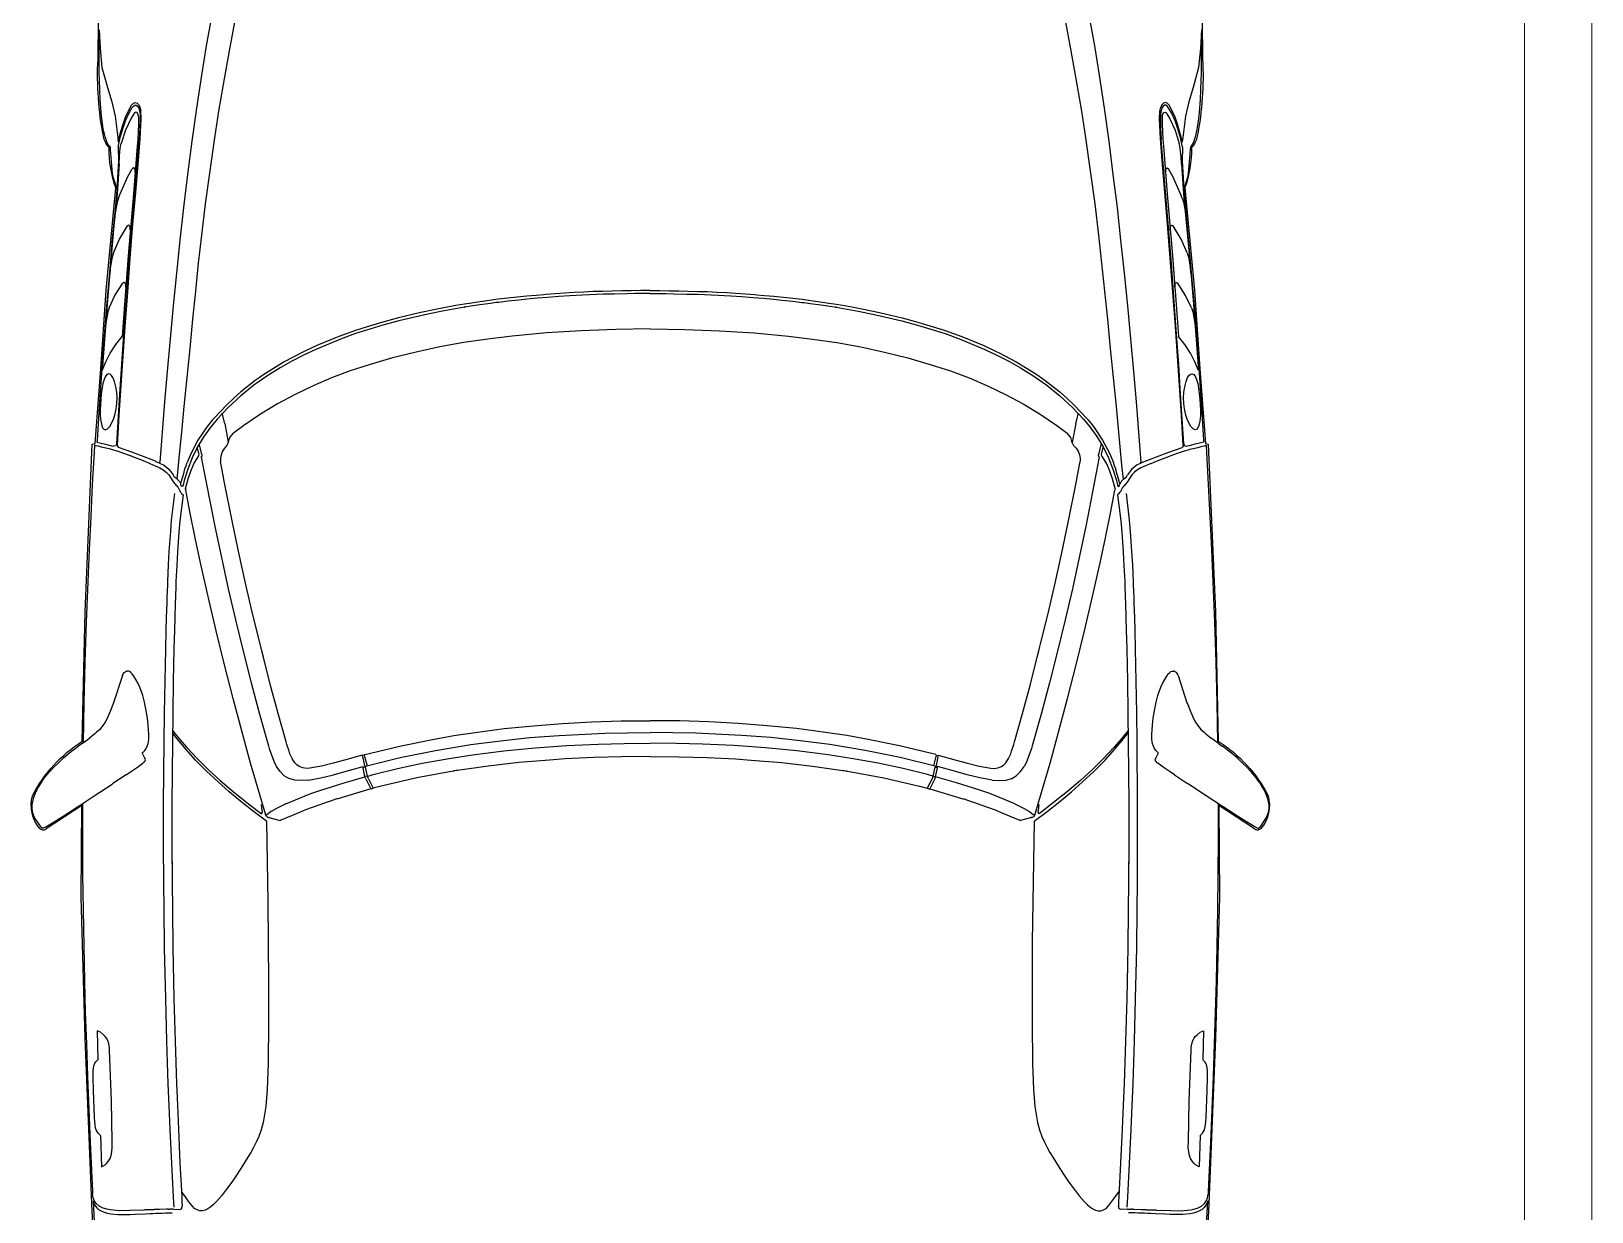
# Model space of a CAD drawing. Header units: inches. Extents: x 13 to 261, y -112 to -47.
# Drawn here: x 43.126 to 45.451, y -69.689 to -67.93 of the extents above; entities that cross this region are included whole.
import ezdxf

# ---------------------------------------------------------------- set-up
doc = ezdxf.new("R2010")
doc.units = ezdxf.units.IN
doc.header["$MEASUREMENT"] = 0
doc.layers.add('BANQUETA', color=2, linetype='Continuous', lineweight=18)
doc.layers.add('CAJONES', color=3, linetype='Continuous', lineweight=20)
doc.layers.add('CONTORNO', color=7, linetype='Continuous')

msp = doc.modelspace()

# ---------------------------------------------------------------- linework, layer by layer
for p, q in [((43.2381, -68.009), (43.2399, -68.0144)), ((44.8585, -68.009), (44.8567, -68.0144)), ((43.2891, -68.0474), (43.2895, -68.0494)), ((44.8075, -68.0474), (44.8071, -68.0494)), ((43.2435, -68.1028), (43.2439, -68.1068)), ((44.8531, -68.1028), (44.8527, -68.1068)), ((43.4147, -68.5144), (43.4107, -68.4994)), ((44.6819, -68.5144), (44.6859, -68.4994)), ((43.4147, -68.5144), (43.4197, -68.5424)), ((44.6819, -68.5144), (44.6769, -68.5424)), ((43.3761, -68.5608), (43.3735, -68.5502)), ((43.3803, -68.5602), (43.3763, -68.5448)), ((43.4197, -68.5434), (43.4177, -68.5472)), ((44.6769, -68.5434), (44.6789, -68.5472)), ((44.7163, -68.5602), (44.7203, -68.5448)), ((44.7205, -68.5608), (44.7231, -68.5502)), ((43.3561, -68.6116), (43.3563, -68.6122)), ((43.3561, -68.613), (43.3561, -68.6128)), ((44.7405, -68.6116), (44.7403, -68.6122)), ((44.7405, -68.613), (44.7405, -68.6128)), ((43.2621, -68.89), (43.2489, -68.9306)), ((44.8345, -68.89), (44.8477, -68.9306)), ((43.2489, -68.9306), (43.2477, -68.9332)), ((44.8477, -68.9306), (44.8489, -68.9332)), ((43.4795, -68.9946), (43.4807, -68.9988)), ((43.4807, -68.9988), (43.4873, -69.0176)), ((43.4873, -69.0176), (43.4885, -69.02)), ((43.6223, -69.0084), (43.6193, -69.009)), ((43.6193, -69.0086), (43.6229, -69.0264)), ((43.6229, -69.0076), (43.6313, -69.0056)), ((44.4737, -69.0076), (44.4653, -69.0056)), ((44.4773, -69.0086), (44.4737, -69.0264)), ((44.4743, -69.0084), (44.4773, -69.009)), ((44.6093, -69.0176), (44.6081, -69.02)), ((44.6159, -68.9988), (44.6093, -69.0176)), ((44.6171, -68.9946), (44.6159, -68.9988)), ((43.2675, -69.0378), (43.2479, -69.0506)), ((43.4885, -69.02), (43.4915, -69.0256)), ((43.6235, -69.0262), (43.6205, -69.027)), ((43.6261, -69.0396), (43.6233, -69.0404)), ((43.6241, -69.0248), (43.6235, -69.0262)), ((43.6271, -69.0398), (43.6241, -69.0264)), ((43.6261, -69.0396), (43.6271, -69.0398)), ((43.6281, -69.043), (43.6271, -69.0398)), ((44.4685, -69.043), (44.4695, -69.0398)), ((44.4695, -69.0398), (44.4725, -69.0264)), ((44.4705, -69.0396), (44.4695, -69.0398)), ((44.4705, -69.0396), (44.4733, -69.0404)), ((44.4725, -69.0248), (44.4731, -69.0262)), ((44.4731, -69.0262), (44.4761, -69.027)), ((44.6081, -69.02), (44.6051, -69.0256)), ((44.8291, -69.0378), (44.8487, -69.0506)), ((43.6245, -69.044), (43.6321, -69.0588)), ((43.6281, -69.043), (43.6357, -69.0578)), ((43.6351, -69.0582), (43.6321, -69.059)), ((43.6357, -69.0578), (43.6351, -69.0582)), ((43.6473, -69.0548), (43.6357, -69.0578)), ((44.4493, -69.0548), (44.4609, -69.0578)), ((44.4685, -69.043), (44.4609, -69.0578)), ((44.4609, -69.0578), (44.4615, -69.0582)), ((44.4615, -69.0582), (44.4645, -69.059)), ((44.4721, -69.044), (44.4645, -69.0588)), ((43.4703, -69.091), (43.4691, -69.082)), ((43.5053, -69.0808), (43.5425, -69.0658)), ((44.5913, -69.0808), (44.5541, -69.0658)), ((44.6263, -69.091), (44.6275, -69.082)), ((43.1317, -69.1028), (43.1405, -69.116)), ((43.4693, -69.0958), (43.4705, -69.0936)), ((43.4705, -69.0936), (43.4703, -69.091)), ((43.4783, -69.1008), (43.4803, -69.1014)), ((43.4803, -69.1014), (43.4969, -69.1056)), ((44.6163, -69.1014), (44.5997, -69.1056)), ((44.6183, -69.1008), (44.6163, -69.1014)), ((44.6261, -69.0936), (44.6263, -69.091)), ((44.6273, -69.0958), (44.6261, -69.0936)), ((44.9649, -69.1028), (44.9561, -69.116)), ((43.2243, -69.419), (43.2255, -69.462)), ((44.8723, -69.419), (44.8711, -69.462)), ((43.2293, -69.5748), (43.2309, -69.6216)), ((44.8673, -69.5748), (44.8657, -69.6216)), ((43.3299, -69.6844), (43.3325, -69.6844)), ((44.7667, -69.6844), (44.7641, -69.6844))]:
    msp.add_line(p, q)
for points in [[(43.3945, -67.9088), (43.3867, -67.9522), (43.3797, -67.9958), (43.3723, -68.045), (43.3653, -68.0942), (43.3591, -68.1436), (43.3531, -68.193), (43.3477, -68.2418), (43.3425, -68.2906), (43.3377, -68.3396), (43.3331, -68.3884), (43.3287, -68.4374), (43.3247, -68.4824), (43.3211, -68.5274), (43.3177, -68.5724)], [(43.3467, -68.5658), (43.3505, -68.5276), (43.3541, -68.4894), (43.3585, -68.446), (43.3627, -68.4028), (43.3669, -68.3594), (43.3711, -68.3176), (43.3755, -68.2758), (43.3803, -68.234), (43.3859, -68.1876), (43.3925, -68.1382), (43.3997, -68.089), (43.4057, -68.0494), (43.4123, -68.0098), (43.4213, -67.9594), (43.4309, -67.9092)], [(44.7499, -68.5658), (44.7461, -68.5276), (44.7425, -68.4894), (44.7381, -68.446), (44.7339, -68.4028), (44.7297, -68.3594), (44.7255, -68.3176), (44.7211, -68.2758), (44.7163, -68.234), (44.7107, -68.1876), (44.7041, -68.1382), (44.6969, -68.089), (44.6909, -68.0494), (44.6843, -68.0098), (44.6753, -67.9594), (44.6657, -67.9092)], [(44.7021, -67.9088), (44.7099, -67.9522), (44.7169, -67.9958), (44.7243, -68.045), (44.7313, -68.0942), (44.7375, -68.1436), (44.7435, -68.193), (44.7489, -68.2418), (44.7541, -68.2906), (44.7589, -68.3396), (44.7635, -68.3884), (44.7679, -68.4374), (44.7719, -68.4824), (44.7755, -68.5274), (44.7789, -68.5724)], [(43.2435, -68.1028), (43.2415, -68.1006), (43.2393, -68.0964), (43.2361, -68.0878), (43.2351, -68.0838), (43.2335, -68.0764), (43.2321, -68.0674), (43.2309, -68.057), (43.2299, -68.0452), (43.2289, -68.032), (43.2283, -68.0184), (43.2283, -68.0166), (43.2279, -68.0046), (43.2275, -67.992), (43.2273, -67.975), (43.2273, -67.9716), (43.2273, -67.9524), (43.2275, -67.9326)], [(43.2275, -67.9282), (43.2287, -67.9564), (43.2315, -67.9846), (43.2381, -68.009)], [(43.2275, -67.9394), (43.2275, -67.938), (43.2275, -67.9374), (43.2275, -67.9384)], [(44.8531, -68.1028), (44.8551, -68.1006), (44.8573, -68.0964), (44.8605, -68.0878), (44.8615, -68.0838), (44.8631, -68.0764), (44.8645, -68.0674), (44.8657, -68.057), (44.8667, -68.0452), (44.8677, -68.032), (44.8683, -68.0184), (44.8683, -68.0166), (44.8687, -68.0046), (44.8691, -67.992), (44.8693, -67.975), (44.8693, -67.9716), (44.8693, -67.9524), (44.8691, -67.9326)], [(44.8691, -67.9282), (44.8679, -67.9564), (44.8651, -67.9846), (44.8585, -68.009)], [(44.8691, -67.9394), (44.8691, -67.938), (44.8691, -67.9374), (44.8691, -67.9384)], [(43.2399, -68.0144), (43.2461, -68.0354), (43.2513, -68.057), (43.2555, -68.0926)], [(44.8567, -68.0144), (44.8505, -68.0354), (44.8453, -68.057), (44.8411, -68.0926)], [(43.2557, -68.1033), (43.2587, -68.0886), (43.2625, -68.0758), (43.2667, -68.0638), (43.2721, -68.052), (43.2767, -68.0442), (43.2783, -68.042), (43.2803, -68.0406), (43.2823, -68.0404), (43.2845, -68.0418), (43.2863, -68.0448), (43.2875, -68.049), (43.2883, -68.0538), (43.2885, -68.0626)], [(43.2561, -68.0938), (43.2593, -68.0812), (43.2629, -68.0688), (43.2667, -68.0582), (43.2703, -68.0498), (43.2755, -68.0406), (43.2783, -68.0376), (43.2815, -68.0366), (43.2839, -68.0374), (43.2861, -68.0396), (43.2879, -68.043), (43.2891, -68.0474)], [(44.8405, -68.0938), (44.8373, -68.0812), (44.8337, -68.0688), (44.8299, -68.0582), (44.8263, -68.0498), (44.8211, -68.0406), (44.8183, -68.0376), (44.8151, -68.0366), (44.8127, -68.0374), (44.8105, -68.0396), (44.8087, -68.043), (44.8075, -68.0474)], [(44.8409, -68.1033), (44.8379, -68.0886), (44.8341, -68.0758), (44.8299, -68.0638), (44.8245, -68.052), (44.8199, -68.0442), (44.8183, -68.042), (44.8163, -68.0406), (44.8143, -68.0404), (44.8121, -68.0418), (44.8103, -68.0448), (44.8091, -68.049), (44.8083, -68.0538), (44.8081, -68.0626)], [(43.2545, -68.5472), (43.2573, -68.5024), (43.2601, -68.4582), (43.2631, -68.4142), (43.2661, -68.37), (43.2699, -68.3192), (43.2737, -68.2684), (43.2777, -68.2178), (43.2817, -68.1704), (43.2859, -68.1228), (43.2885, -68.09), (43.2895, -68.0708), (43.2899, -68.061), (43.2895, -68.0494)], [(43.2857, -68.0568), (43.2851, -68.0538), (43.2839, -68.0516), (43.2819, -68.0508), (43.2801, -68.052), (43.2751, -68.0598), (43.2667, -68.078), (43.2603, -68.0976)], [(43.2857, -68.0568), (43.2859, -68.0686), (43.2855, -68.0802), (43.2849, -68.0918), (43.2841, -68.1014), (43.2783, -68.1724), (43.2743, -68.2186), (43.2707, -68.2648), (43.2671, -68.311), (43.2635, -68.3572), (43.2615, -68.385)], [(43.2885, -68.0626), (43.2881, -68.075), (43.2871, -68.0918)], [(44.8422, -68.5472), (44.8393, -68.5024), (44.8365, -68.4582), (44.8335, -68.4142), (44.8305, -68.37), (44.8267, -68.3192), (44.8229, -68.2684), (44.8189, -68.2178), (44.8149, -68.1704), (44.8107, -68.1228), (44.8081, -68.09), (44.8071, -68.0708), (44.8067, -68.061), (44.8071, -68.0494)], [(44.8081, -68.0626), (44.8085, -68.075), (44.8095, -68.0918)], [(44.8109, -68.0568), (44.8107, -68.0686), (44.8111, -68.0802), (44.8117, -68.0918), (44.8125, -68.1014), (44.8183, -68.1724), (44.8223, -68.2186), (44.8259, -68.2648), (44.8295, -68.311), (44.8331, -68.3572), (44.8351, -68.385)], [(44.8109, -68.0568), (44.8115, -68.0538), (44.8127, -68.0516), (44.8147, -68.0508), (44.8165, -68.052), (44.8215, -68.0598), (44.8299, -68.078), (44.8363, -68.0976)], [(43.2439, -68.1068), (43.2469, -68.1422), (43.2481, -68.1484), (43.2501, -68.1546), (43.2531, -68.1636)], [(43.2557, -68.1033), (43.2559, -68.1236), (43.2547, -68.1486), (43.2531, -68.1736)], [(43.2535, -68.545), (43.2583, -68.4708), (43.2611, -68.4264), (43.2643, -68.382), (43.2683, -68.3258), (43.2725, -68.2698), (43.2773, -68.2106), (43.2823, -68.1514), (43.2871, -68.0918)], [(43.2555, -68.0926), (43.2559, -68.094), (43.2561, -68.0938)], [(43.2569, -68.0954), (43.2563, -68.095), (43.2557, -68.0942), (43.2555, -68.0926)], [(43.2569, -68.1278), (43.2575, -68.1182), (43.2583, -68.1092), (43.2593, -68.1014), (43.2603, -68.0976)], [(44.8431, -68.545), (44.8383, -68.4708), (44.8355, -68.4264), (44.8323, -68.382), (44.8283, -68.3258), (44.8241, -68.2698), (44.8193, -68.2106), (44.8143, -68.1514), (44.8095, -68.0918)], [(44.8397, -68.1278), (44.8391, -68.1182), (44.8383, -68.1092), (44.8373, -68.1014), (44.8363, -68.0976)], [(44.8397, -68.0954), (44.8403, -68.095), (44.8409, -68.0942), (44.8411, -68.0926)], [(44.8411, -68.0926), (44.8407, -68.094), (44.8405, -68.0938)], [(44.8409, -68.1033), (44.8407, -68.1236), (44.8419, -68.1486), (44.8435, -68.1736)], [(44.8527, -68.1068), (44.8497, -68.1422), (44.8485, -68.1484), (44.8465, -68.1546), (44.8435, -68.1636)], [(43.2569, -68.1278), (43.2541, -68.1724), (43.2489, -68.225), (43.2443, -68.2776), (43.2399, -68.3304), (43.2357, -68.383), (43.2319, -68.4358), (43.2371, -68.4228), (43.2437, -68.4098), (43.2519, -68.3972), (43.2615, -68.385)], [(43.2809, -68.1408), (43.2807, -68.1374), (43.2799, -68.135), (43.2783, -68.134), (43.2765, -68.1354)], [(44.8157, -68.1408), (44.8159, -68.1374), (44.8167, -68.135), (44.8183, -68.134), (44.8201, -68.1354)], [(44.8397, -68.1278), (44.8425, -68.1724), (44.8477, -68.225), (44.8523, -68.2776), (44.8567, -68.3304), (44.8609, -68.383), (44.8647, -68.4358), (44.8595, -68.4228), (44.8529, -68.4098), (44.8447, -68.3972), (44.8351, -68.385)], [(43.2561, -68.1788), (43.2585, -68.1724), (43.2701, -68.147), (43.2765, -68.1354)], [(44.8405, -68.1788), (44.8381, -68.1724), (44.8265, -68.147), (44.8201, -68.1354)], [(43.2531, -68.1736), (43.2515, -68.1898), (43.2469, -68.2398), (43.2425, -68.2898), (43.2383, -68.3398), (43.2343, -68.3898), (43.2307, -68.4398), (43.2273, -68.4898), (43.2241, -68.5398), (43.2239, -68.5426)], [(43.2561, -68.1788), (43.2543, -68.1852), (43.2527, -68.1928), (43.2513, -68.2014), (43.2503, -68.2104)], [(44.8405, -68.1788), (44.8423, -68.1852), (44.8439, -68.1928), (44.8453, -68.2014), (44.8463, -68.2104)], [(44.8435, -68.1736), (44.8451, -68.1898), (44.8497, -68.2398), (44.8541, -68.2898), (44.8583, -68.3398), (44.8623, -68.3898), (44.8659, -68.4398), (44.8693, -68.4898), (44.8725, -68.5398), (44.8727, -68.5426)], [(43.2487, -68.2604), (43.2575, -68.2402), (43.2693, -68.2204)], [(43.2737, -68.2262), (43.2737, -68.2226), (43.2727, -68.2202), (43.2711, -68.2192), (43.2693, -68.2204)], [(44.8229, -68.2262), (44.8229, -68.2226), (44.8239, -68.2202), (44.8255, -68.2192), (44.8273, -68.2204)], [(44.8479, -68.2604), (44.8391, -68.2402), (44.8273, -68.2204)], [(43.2487, -68.2604), (43.2467, -68.2668), (43.2453, -68.2746), (43.2439, -68.2834), (43.2431, -68.2928)], [(44.8479, -68.2604), (44.8499, -68.2668), (44.8513, -68.2746), (44.8527, -68.2834), (44.8535, -68.2928)], [(43.2423, -68.3422), (43.2509, -68.3238), (43.2625, -68.3058)], [(43.2671, -68.3116), (43.2669, -68.3082), (43.2659, -68.3058), (43.2643, -68.3046), (43.2625, -68.3058)], [(44.0483, -68.3166), (44.0341, -68.3166), (44.0199, -68.3168), (44.0059, -68.317), (43.9917, -68.3174), (43.9775, -68.3178), (43.9633, -68.3182), (43.9491, -68.3188), (43.9349, -68.3196), (43.9207, -68.3204), (43.9067, -68.3214), (43.8925, -68.3226), (43.8895, -68.3228), (43.8783, -68.3238), (43.8643, -68.325), (43.8501, -68.3264), (43.8361, -68.328), (43.8219, -68.3296), (43.8055, -68.3318), (43.7881, -68.3344), (43.7823, -68.3352), (43.7713, -68.337), (43.7587, -68.339), (43.7381, -68.3428), (43.7309, -68.3442), (43.7067, -68.3494), (43.6733, -68.3572), (43.6535, -68.3626), (43.6317, -68.369), (43.6169, -68.3736), (43.6091, -68.3762), (43.6091, -68.3762)], [(44.0483, -68.3166), (44.0625, -68.3166), (44.0767, -68.3168), (44.0907, -68.317), (44.1049, -68.3174), (44.1191, -68.3178), (44.1333, -68.3182), (44.1475, -68.3188), (44.1617, -68.3196), (44.1759, -68.3204), (44.1899, -68.3214), (44.2041, -68.3226), (44.2071, -68.3228), (44.2183, -68.3238), (44.2323, -68.325), (44.2465, -68.3264), (44.2605, -68.328), (44.2747, -68.3296), (44.2911, -68.3318), (44.3085, -68.3344), (44.3143, -68.3352), (44.3253, -68.337), (44.3379, -68.339), (44.3585, -68.3428), (44.3657, -68.3442), (44.3899, -68.3494), (44.4233, -68.3572), (44.4431, -68.3626), (44.4649, -68.369), (44.4797, -68.3736), (44.4875, -68.3762), (44.4875, -68.3762)], [(44.8295, -68.3116), (44.8297, -68.3082), (44.8307, -68.3058), (44.8323, -68.3046), (44.8341, -68.3058)], [(44.8543, -68.3422), (44.8457, -68.3238), (44.8341, -68.3058)], [(43.2423, -68.3422), (43.2403, -68.3484), (43.2387, -68.3566), (43.2373, -68.3658), (43.2363, -68.3756)], [(44.0483, -68.321), (44.0251, -68.3212), (44.0133, -68.3214), (43.9943, -68.3218), (43.9779, -68.3222), (43.9473, -68.3234), (43.9285, -68.3244), (43.9119, -68.3256), (43.8953, -68.3268), (43.8877, -68.3274), (43.8797, -68.3282), (43.8643, -68.3296), (43.8525, -68.3308), (43.8361, -68.3324), (43.8225, -68.3342), (43.8189, -68.3346), (43.8103, -68.3358), (43.7945, -68.338), (43.7839, -68.3394), (43.7713, -68.3414), (43.7549, -68.3442), (43.7387, -68.3472), (43.7169, -68.3516), (43.6737, -68.3618), (43.6501, -68.368), (43.6303, -68.374), (43.6093, -68.3808), (43.5867, -68.389), (43.5499, -68.4042), (43.5319, -68.4128), (43.5143, -68.422), (43.4971, -68.4316), (43.4771, -68.444), (43.4579, -68.4576), (43.4381, -68.4734), (43.4193, -68.4906), (43.4029, -68.5082), (43.3937, -68.5194), (43.3831, -68.534), (43.3737, -68.5496), (43.3659, -68.5658), (43.3593, -68.5826), (43.3541, -68.5996), (43.3523, -68.6066)], [(44.0483, -68.321), (44.0715, -68.3212), (44.0833, -68.3214), (44.1023, -68.3218), (44.1187, -68.3222), (44.1493, -68.3234), (44.1681, -68.3244), (44.1847, -68.3256), (44.2013, -68.3268), (44.2089, -68.3274), (44.2169, -68.3282), (44.2323, -68.3296), (44.2441, -68.3308), (44.2605, -68.3324), (44.2741, -68.3342), (44.2777, -68.3346), (44.2863, -68.3358), (44.3021, -68.338), (44.3127, -68.3394), (44.3253, -68.3414), (44.3417, -68.3442), (44.3579, -68.3472), (44.3797, -68.3516), (44.4229, -68.3618), (44.4465, -68.368), (44.4663, -68.374), (44.4873, -68.3808), (44.5099, -68.389), (44.5467, -68.4042), (44.5647, -68.4128), (44.5823, -68.422), (44.5995, -68.4316), (44.6195, -68.444), (44.6387, -68.4576), (44.6585, -68.4734), (44.6773, -68.4906), (44.6937, -68.5082), (44.7029, -68.5194), (44.7135, -68.534), (44.7229, -68.5496), (44.7307, -68.5658), (44.7373, -68.5826), (44.7425, -68.5996), (44.7443, -68.6066)], [(44.8543, -68.3422), (44.8563, -68.3484), (44.8579, -68.3566), (44.8593, -68.3658), (44.8603, -68.3756)], [(43.6091, -68.3762), (43.6091, -68.3762), (43.5843, -68.3852), (43.5517, -68.3986), (43.5329, -68.4074), (43.5289, -68.4094), (43.5031, -68.423), (43.4869, -68.4326), (43.4713, -68.4426), (43.4655, -68.4468), (43.4599, -68.4506), (43.4385, -68.4674), (43.4277, -68.4768), (43.4173, -68.4866), (43.3981, -68.507), (43.3963, -68.5092), (43.3883, -68.5192), (43.3745, -68.5396), (43.3645, -68.5588), (43.3585, -68.5728)], [(44.0483, -68.3738), (43.9967, -68.3744), (43.9453, -68.3764), (43.8937, -68.3796), (43.8425, -68.3844), (43.8065, -68.3888), (43.7707, -68.3942), (43.7349, -68.4006), (43.6995, -68.4082), (43.6645, -68.417), (43.6297, -68.427), (43.6013, -68.4364), (43.5735, -68.4468), (43.5461, -68.4584), (43.5193, -68.4712), (43.4929, -68.4852), (43.4675, -68.5006), (43.4429, -68.5174), (43.4273, -68.5292)], [(44.0483, -68.3738), (44.0999, -68.3744), (44.1513, -68.3764), (44.2029, -68.3796), (44.2541, -68.3844), (44.2901, -68.3888), (44.3259, -68.3942), (44.3617, -68.4006), (44.3971, -68.4082), (44.4321, -68.417), (44.4669, -68.427), (44.4953, -68.4364), (44.5231, -68.4468), (44.5505, -68.4584), (44.5773, -68.4712), (44.6037, -68.4852), (44.6291, -68.5006), (44.6537, -68.5174), (44.6693, -68.5292)], [(44.4875, -68.3762), (44.4875, -68.3762), (44.5123, -68.3852), (44.5449, -68.3986), (44.5637, -68.4074), (44.5677, -68.4094), (44.5935, -68.423), (44.6097, -68.4326), (44.6253, -68.4426), (44.6311, -68.4468), (44.6367, -68.4506), (44.6581, -68.4674), (44.6689, -68.4768), (44.6793, -68.4866), (44.6985, -68.507), (44.7003, -68.5092), (44.7083, -68.5192), (44.7221, -68.5396), (44.7321, -68.5588), (44.7381, -68.5728)], [(43.2415, -68.4406), (43.2387, -68.4418), (43.2363, -68.4452), (43.2343, -68.4504), (43.2329, -68.4552), (43.2319, -68.4608), (43.2305, -68.4702), (43.2297, -68.4782), (43.2291, -68.4866), (43.2289, -68.495), (43.2289, -68.503), (43.2297, -68.5112), (43.2311, -68.5178), (43.2325, -68.521), (43.2343, -68.5232), (43.2365, -68.5238), (43.2399, -68.5224), (43.2431, -68.519), (43.2463, -68.5134), (43.2485, -68.5082), (43.2505, -68.5024), (43.2525, -68.493), (43.2535, -68.4848), (43.2539, -68.4766), (43.2535, -68.4678), (43.2523, -68.4598), (43.2503, -68.4522), (43.2479, -68.4462), (43.2459, -68.4432), (43.2437, -68.4412), (43.2415, -68.4406)], [(44.8551, -68.4406), (44.8579, -68.4418), (44.8603, -68.4452), (44.8623, -68.4504), (44.8637, -68.4552), (44.8647, -68.4608), (44.8661, -68.4702), (44.8669, -68.4782), (44.8675, -68.4866), (44.8677, -68.495), (44.8677, -68.503), (44.8669, -68.5112), (44.8655, -68.5178), (44.8641, -68.521), (44.8623, -68.5232), (44.8601, -68.5238), (44.8567, -68.5224), (44.8535, -68.519), (44.8503, -68.5134), (44.8481, -68.5082), (44.8461, -68.5024), (44.8441, -68.493), (44.8431, -68.4848), (44.8427, -68.4766), (44.8431, -68.4678), (44.8443, -68.4598), (44.8463, -68.4522), (44.8487, -68.4462), (44.8507, -68.4432), (44.8529, -68.4412), (44.8551, -68.4406)], [(43.4197, -68.5434), (43.4221, -68.5354), (43.4273, -68.5292)], [(44.6769, -68.5434), (44.6745, -68.5354), (44.6693, -68.5292)], [(43.2205, -68.547), (43.2199, -68.5572), (43.2171, -68.6054), (43.2147, -68.6538), (43.2123, -68.7022), (43.2103, -68.7506), (43.2079, -68.8104), (43.2061, -68.8702), (43.2045, -68.93), (43.2035, -68.99)], [(43.3027, -68.5742), (43.3021, -68.574), (43.2933, -68.5704), (43.2815, -68.5656), (43.2725, -68.5622), (43.2643, -68.5592), (43.2525, -68.5554), (43.2451, -68.5532), (43.2447, -68.553), (43.2371, -68.5512), (43.2307, -68.5498), (43.2261, -68.5486), (43.2229, -68.5478), (43.2215, -68.5474), (43.2205, -68.547)], [(43.2239, -68.5426), (43.2283, -68.5436), (43.2387, -68.546), (43.2457, -68.5478), (43.2485, -68.5486)], [(43.2535, -68.545), (43.2519, -68.548), (43.2485, -68.5486)], [(43.2545, -68.5472), (43.2547, -68.5486), (43.2563, -68.5504)], [(43.3113, -68.5708), (43.2945, -68.5642), (43.2761, -68.5572), (43.2563, -68.5504)], [(43.4177, -68.5472), (43.4139, -68.5512), (43.4111, -68.5558), (43.4089, -68.5612), (43.4079, -68.5664), (43.4081, -68.5714)], [(44.6789, -68.5472), (44.6827, -68.5512), (44.6855, -68.5558), (44.6877, -68.5612), (44.6887, -68.5664), (44.6885, -68.5714)], [(44.7853, -68.5708), (44.8021, -68.5642), (44.8205, -68.5572), (44.8403, -68.5504)], [(44.7939, -68.5742), (44.7945, -68.574), (44.8033, -68.5704), (44.8151, -68.5656), (44.8241, -68.5622), (44.8323, -68.5592), (44.8441, -68.5554), (44.8515, -68.5532), (44.8519, -68.553), (44.8595, -68.5512), (44.8659, -68.5498), (44.8705, -68.5486), (44.8737, -68.5478), (44.8751, -68.5474), (44.8761, -68.547)], [(44.8422, -68.5472), (44.8419, -68.5486), (44.8403, -68.5504)], [(44.8431, -68.545), (44.8447, -68.548), (44.8481, -68.5486)], [(44.8727, -68.5426), (44.8683, -68.5436), (44.8579, -68.546), (44.8509, -68.5478), (44.8481, -68.5486)], [(44.8761, -68.547), (44.8767, -68.5572), (44.8795, -68.6054), (44.8819, -68.6538), (44.8843, -68.7022), (44.8863, -68.7506), (44.8887, -68.8104), (44.8905, -68.8702), (44.8921, -68.93), (44.8931, -68.99)], [(43.3027, -68.5742), (43.3117, -68.578), (43.3133, -68.5786), (43.3177, -68.5808), (43.3227, -68.5836), (43.3273, -68.587), (43.3311, -68.591), (43.3371, -68.6004), (43.3373, -68.601), (43.3377, -68.6014), (43.3381, -68.6022), (43.3403, -68.605), (43.3415, -68.6062), (43.3419, -68.6064), (43.3445, -68.6094), (43.3449, -68.6098), (43.3469, -68.6138), (43.3473, -68.6148), (43.3481, -68.6166), (43.3497, -68.6178)], [(43.3113, -68.5708), (43.3119, -68.571), (43.3179, -68.5738), (43.3183, -68.574), (43.3231, -68.5764), (43.3277, -68.5796), (43.3315, -68.583), (43.3345, -68.587), (43.3373, -68.5912)], [(43.3179, -68.5738), (43.3179, -68.5738), (43.3177, -68.5724)], [(43.3436, -68.5977), (43.3457, -68.5766), (43.3467, -68.5658)], [(43.3489, -68.6046), (43.3499, -68.6004), (43.3537, -68.587), (43.3551, -68.5822), (43.3567, -68.5778), (43.3585, -68.5728)], [(43.3561, -68.6116), (43.3599, -68.5972), (43.3637, -68.5858), (43.3685, -68.5748), (43.3747, -68.5644), (43.3751, -68.5638), (43.3755, -68.5632), (43.3761, -68.5608)], [(43.3795, -68.5648), (43.3799, -68.564), (43.3805, -68.5634)], [(43.3795, -68.5648), (43.3995, -68.6678), (43.4093, -68.7142), (43.4195, -68.7606), (43.4305, -68.8072), (43.4419, -68.8538), (43.4537, -68.9006), (43.4663, -68.9476), (43.4795, -68.9946)], [(43.3805, -68.5634), (43.3807, -68.562), (43.3803, -68.5602)], [(43.4137, -68.6004), (43.4121, -68.5922), (43.4081, -68.5714)], [(44.7171, -68.5648), (44.6971, -68.6678), (44.6873, -68.7142), (44.6771, -68.7606), (44.6661, -68.8072), (44.6547, -68.8538), (44.6429, -68.9006), (44.6303, -68.9476), (44.6171, -68.9946)], [(44.6829, -68.6004), (44.6845, -68.5922), (44.6885, -68.5714)], [(44.7161, -68.5634), (44.7159, -68.562), (44.7163, -68.5602)], [(44.7171, -68.5648), (44.7167, -68.564), (44.7161, -68.5634)], [(44.7405, -68.6116), (44.7367, -68.5972), (44.7329, -68.5858), (44.7281, -68.5748), (44.7219, -68.5644), (44.7215, -68.5638), (44.7211, -68.5632), (44.7205, -68.5608)], [(44.7477, -68.6046), (44.7467, -68.6004), (44.7429, -68.587), (44.7415, -68.5822), (44.7399, -68.5778), (44.7381, -68.5728)], [(44.7939, -68.5742), (44.7849, -68.578), (44.7833, -68.5786), (44.7789, -68.5808), (44.7739, -68.5836), (44.7693, -68.587), (44.7655, -68.591), (44.7595, -68.6004), (44.7593, -68.601), (44.7589, -68.6014), (44.7585, -68.6022), (44.7563, -68.605), (44.7551, -68.6062), (44.7547, -68.6064), (44.7521, -68.6094), (44.7517, -68.6098), (44.7497, -68.6138), (44.7493, -68.6148), (44.7485, -68.6166), (44.7469, -68.6178)], [(44.753, -68.5977), (44.7509, -68.5766), (44.7499, -68.5658)], [(44.7853, -68.5708), (44.7847, -68.571), (44.7787, -68.5738), (44.7783, -68.574), (44.7735, -68.5764), (44.7689, -68.5796), (44.7651, -68.583), (44.7621, -68.587), (44.7593, -68.5912)], [(44.7787, -68.5738), (44.7787, -68.5738), (44.7789, -68.5724)], [(43.3435, -68.5976), (43.3405, -68.5952), (43.3391, -68.5938), (43.3385, -68.593), (43.3379, -68.5922), (43.3373, -68.5912)], [(43.3435, -68.5976), (43.3445, -68.5984), (43.3469, -68.6012), (43.3489, -68.6052)], [(44.7531, -68.5976), (44.7521, -68.5984), (44.7497, -68.6012), (44.7477, -68.6052)], [(44.7531, -68.5976), (44.7561, -68.5952), (44.7575, -68.5938), (44.7581, -68.593), (44.7587, -68.5922), (44.7593, -68.5912)], [(43.3396, -68.6191), (43.3348, -68.6585), (43.3334, -68.6753), (43.3313, -68.7052), (43.3301, -68.7253), (43.3289, -68.7497), (43.3289, -68.7548), (43.3281, -68.7738), (43.3279, -68.7815), (43.3273, -68.804), (43.3267, -68.822), (43.3259, -68.8505), (43.3249, -68.8982), (43.3241, -68.9459), (43.3237, -68.9889), (43.3229, -69.081), (43.3229, -69.1022), (43.3229, -69.1462), (43.3231, -69.1945), (43.3237, -69.2428), (43.3243, -69.2911), (43.3243, -69.2954), (43.3259, -69.3713), (43.3275, -69.4346), (43.3297, -69.4981), (43.3311, -69.5303), (43.3325, -69.5662), (43.3349, -69.6165), (43.3375, -69.6667), (43.3379, -69.6741), (43.3383, -69.6815)], [(43.3523, -68.6206), (43.3475, -68.6598), (43.3461, -68.6762), (43.3441, -68.706), (43.3429, -68.726), (43.3417, -68.75), (43.3417, -68.755), (43.3409, -68.7742), (43.3407, -68.7818), (43.3401, -68.8044), (43.3395, -68.8224), (43.3387, -68.8508), (43.3377, -68.8984), (43.3369, -68.946), (43.3365, -68.989), (43.3361, -69.035), (43.3357, -69.081), (43.3357, -69.1022), (43.3357, -69.1462), (43.3359, -69.1944), (43.3365, -69.2426), (43.3371, -69.291), (43.3371, -69.2952), (43.3387, -69.371), (43.3403, -69.4342), (43.3425, -69.4976), (43.3439, -69.5298), (43.3453, -69.5656), (43.3477, -69.6158), (43.3503, -69.666), (43.3507, -69.6734), (43.3511, -69.6808)], [(43.3523, -68.6206), (43.3475, -68.6598), (43.3461, -68.6762), (43.3441, -68.706), (43.3429, -68.726), (43.3417, -68.75), (43.3417, -68.755), (43.3409, -68.7742), (43.3407, -68.7818), (43.3401, -68.8044), (43.3395, -68.8224), (43.3387, -68.8508), (43.3377, -68.8984), (43.3369, -68.946), (43.3365, -68.989), (43.3361, -69.035), (43.3357, -69.081), (43.3357, -69.1022), (43.3357, -69.1462), (43.3359, -69.1876)], [(43.3503, -68.6082), (43.3499, -68.608), (43.3497, -68.6076), (43.3489, -68.6052)], [(43.3497, -68.6178), (43.3497, -68.6178), (43.3501, -68.6188), (43.3501, -68.619), (43.3523, -68.6206)], [(43.3523, -68.6066), (43.3515, -68.6078), (43.3503, -68.6082)], [(43.3561, -68.613), (43.3563, -68.6124), (43.3563, -68.6122)], [(43.3563, -68.6138), (43.3561, -68.6134), (43.3561, -68.613)], [(43.4529, -69.0206), (43.4401, -68.9742), (43.4269, -68.924), (43.4141, -68.8742), (43.4015, -68.8232), (43.3897, -68.7724), (43.3783, -68.722), (43.3705, -68.685), (43.3629, -68.6482), (43.3563, -68.6138)], [(43.6193, -69.0086), (43.5929, -69.0158), (43.5757, -69.0206), (43.5583, -69.0248), (43.5495, -69.0266), (43.5409, -69.0278), (43.5361, -69.0282), (43.5305, -69.0276), (43.5251, -69.0256), (43.5217, -69.023), (43.5187, -69.0198), (43.5147, -69.0134), (43.5115, -69.0064), (43.5101, -69.0028), (43.5069, -68.9926), (43.5057, -68.9886), (43.4939, -68.9466), (43.4827, -68.9046), (43.4719, -68.8626), (43.4695, -68.8532), (43.4679, -68.8468), (43.4679, -68.8468), (43.4669, -68.8426), (43.4559, -68.7974), (43.4453, -68.7522), (43.4353, -68.707), (43.4259, -68.6622), (43.4137, -68.6004)], [(44.4773, -69.0086), (44.5037, -69.0158), (44.5209, -69.0206), (44.5383, -69.0248), (44.5471, -69.0266), (44.5557, -69.0278), (44.5605, -69.0282), (44.5661, -69.0276), (44.5715, -69.0256), (44.5749, -69.023), (44.5779, -69.0198), (44.5819, -69.0134), (44.5851, -69.0064), (44.5865, -69.0028), (44.5897, -68.9926), (44.5909, -68.9886), (44.6027, -68.9466), (44.6139, -68.9046), (44.6247, -68.8626), (44.6271, -68.8532), (44.6287, -68.8468), (44.6287, -68.8468), (44.6297, -68.8426), (44.6407, -68.7974), (44.6513, -68.7522), (44.6613, -68.707), (44.6707, -68.6622), (44.6829, -68.6004)], [(44.6437, -69.0206), (44.6565, -68.9742), (44.6697, -68.924), (44.6825, -68.8742), (44.6951, -68.8232), (44.7069, -68.7724), (44.7183, -68.722), (44.7261, -68.685), (44.7337, -68.6482), (44.7403, -68.6138)], [(44.7405, -68.613), (44.7403, -68.6124), (44.7403, -68.6122)], [(44.7403, -68.6138), (44.7405, -68.6134), (44.7405, -68.613)], [(44.7443, -68.6066), (44.7451, -68.6078), (44.7463, -68.6082)], [(44.7469, -68.6178), (44.7469, -68.6178), (44.7465, -68.6188), (44.7465, -68.619), (44.7443, -68.6206)], [(44.7443, -68.6206), (44.7491, -68.6598), (44.7505, -68.6762), (44.7525, -68.706), (44.7537, -68.726), (44.7549, -68.75), (44.7549, -68.755), (44.7557, -68.7742), (44.7559, -68.7818), (44.7565, -68.8044), (44.7571, -68.8224), (44.7579, -68.8508), (44.7589, -68.8984), (44.7597, -68.946), (44.7601, -68.989), (44.7605, -69.035), (44.7609, -69.081), (44.7609, -69.1022), (44.7609, -69.1462), (44.7607, -69.1944), (44.7601, -69.2426), (44.7595, -69.291), (44.7595, -69.2952), (44.7579, -69.371), (44.7563, -69.4342), (44.7541, -69.4976), (44.7527, -69.5298), (44.7513, -69.5656), (44.7489, -69.6158), (44.7463, -69.666), (44.7459, -69.6734), (44.7455, -69.6808)], [(44.7443, -68.6206), (44.7491, -68.6598), (44.7505, -68.6762), (44.7525, -68.706), (44.7537, -68.726), (44.7549, -68.75), (44.7549, -68.755), (44.7557, -68.7742), (44.7559, -68.7818), (44.7565, -68.8044), (44.7571, -68.8224), (44.7579, -68.8508), (44.7589, -68.8984), (44.7597, -68.946), (44.7601, -68.989), (44.7605, -69.035), (44.7609, -69.081), (44.7609, -69.1022), (44.7609, -69.1462), (44.7607, -69.1876)], [(44.7463, -68.6082), (44.7467, -68.608), (44.7469, -68.6076), (44.7477, -68.6052)], [(44.757, -68.6191), (44.7618, -68.6585), (44.7633, -68.6753), (44.7653, -68.7052), (44.7665, -68.7253), (44.7677, -68.7497), (44.7677, -68.7548), (44.7685, -68.7738), (44.7687, -68.7815), (44.7693, -68.804), (44.7699, -68.822), (44.7707, -68.8505), (44.7717, -68.8982), (44.7725, -68.9459), (44.7729, -68.9889), (44.7737, -69.081), (44.7737, -69.1022), (44.7737, -69.1462), (44.7735, -69.1945), (44.7729, -69.2428), (44.7723, -69.2911), (44.7723, -69.2954), (44.7707, -69.3713), (44.7691, -69.4346), (44.7669, -69.4981), (44.7655, -69.5303), (44.7641, -69.5662), (44.7617, -69.6165), (44.7591, -69.6667), (44.7587, -69.6741), (44.7583, -69.6815)], [(43.2621, -68.89), (43.2621, -68.8898), (43.2631, -68.8876), (43.2645, -68.8856), (43.2663, -68.8842), (43.2673, -68.8836), (43.2683, -68.8834)], [(43.2913, -69.0052), (43.2925, -69.0044), (43.2951, -69.0016), (43.2971, -68.9986), (43.2989, -68.995), (43.3003, -68.991), (43.3007, -68.9886), (43.3013, -68.9846), (43.3013, -68.9788), (43.3009, -68.9696), (43.2997, -68.9584), (43.2991, -68.9534), (43.2983, -68.9478), (43.2969, -68.9396), (43.2949, -68.9294), (43.2923, -68.9196), (43.2913, -68.9168), (43.2879, -68.9072), (43.2855, -68.902), (43.2821, -68.8956), (43.2791, -68.891), (43.2767, -68.8874), (43.2745, -68.8852), (43.2727, -68.884), (43.2709, -68.8834), (43.2703, -68.8834), (43.2683, -68.8834)], [(44.8053, -69.0052), (44.8041, -69.0044), (44.8015, -69.0016), (44.7995, -68.9986), (44.7977, -68.995), (44.7963, -68.991), (44.7959, -68.9886), (44.7953, -68.9846), (44.7953, -68.9788), (44.7957, -68.9696), (44.7969, -68.9584), (44.7975, -68.9534), (44.7983, -68.9478), (44.7997, -68.9396), (44.8017, -68.9294), (44.8043, -68.9196), (44.8053, -68.9168), (44.8087, -68.9072), (44.8111, -68.902), (44.8145, -68.8956), (44.8175, -68.891), (44.8199, -68.8874), (44.8221, -68.8852), (44.8239, -68.884), (44.8257, -68.8834), (44.8263, -68.8834), (44.8283, -68.8834)], [(44.8345, -68.89), (44.8345, -68.8898), (44.8335, -68.8876), (44.8321, -68.8856), (44.8303, -68.8842), (44.8293, -68.8836), (44.8283, -68.8834)], [(43.2477, -68.9332), (43.2437, -68.9434), (43.2433, -68.9444), (43.2387, -68.9548)], [(44.8489, -68.9332), (44.8529, -68.9434), (44.8533, -68.9444), (44.8579, -68.9548)], [(43.2277, -68.9706), (43.2235, -68.9744), (43.2207, -68.9768), (43.2159, -68.9808), (43.2129, -68.983), (43.2129, -68.983)], [(43.2387, -68.9548), (43.2363, -68.9592), (43.2329, -68.9642), (43.2313, -68.9664), (43.2277, -68.9706)], [(43.6313, -69.0056), (43.6773, -68.9946), (43.7237, -68.985), (43.7555, -68.9794), (43.7875, -68.9746), (43.8307, -68.969), (43.8741, -68.9646), (43.9175, -68.9612), (43.9611, -68.959), (44.0047, -68.9576), (44.0483, -68.9572)], [(44.4653, -69.0056), (44.4193, -68.9946), (44.3729, -68.985), (44.3411, -68.9794), (44.3091, -68.9746), (44.2659, -68.969), (44.2225, -68.9646), (44.1791, -68.9612), (44.1355, -68.959), (44.0919, -68.9576), (44.0483, -68.9572)], [(44.8579, -68.9548), (44.8603, -68.9592), (44.8637, -68.9642), (44.8653, -68.9664), (44.8689, -68.9706)], [(44.8689, -68.9706), (44.8731, -68.9744), (44.8759, -68.9768), (44.8807, -68.9808), (44.8837, -68.983), (44.8837, -68.983)], [(43.2023, -68.9908), (43.1963, -68.995), (43.1961, -68.9952)], [(43.2023, -68.9908), (43.2053, -68.9886), (43.2093, -68.9856), (43.2129, -68.983)], [(43.4765, -69.1068), (43.4765, -69.1068), (43.4571, -69.0922), (43.4385, -69.0774), (43.4209, -69.063), (43.4045, -69.0484), (43.3873, -69.0324), (43.3715, -69.0164), (43.3567, -69.0002), (43.3433, -68.9842), (43.3365, -68.9752)], [(43.3367, -68.9718), (43.3367, -68.972), (43.3469, -68.9846), (43.3577, -68.997), (43.3731, -69.0136), (43.3897, -69.03), (43.4077, -69.0464), (43.4269, -69.0628), (43.4475, -69.0792), (43.4693, -69.0958)], [(43.6241, -69.0248), (43.6759, -69.0122), (43.7283, -69.0016), (43.7811, -68.9928), (43.8249, -68.987), (43.8687, -68.9824), (43.9127, -68.979), (43.9805, -68.9756), (44.0483, -68.9746)], [(43.6353, -69.0374), (43.6719, -69.0286), (43.7087, -69.0206), (43.7459, -69.0138), (43.7833, -69.008), (43.8299, -69.0022), (43.8767, -68.9976), (43.9237, -68.9942), (43.9707, -68.992), (44.0095, -68.991), (44.0483, -68.9906)], [(44.4725, -69.0248), (44.4207, -69.0122), (44.3683, -69.0016), (44.3155, -68.9928), (44.2717, -68.987), (44.2279, -68.9824), (44.1839, -68.979), (44.1161, -68.9756), (44.0483, -68.9746)], [(44.4613, -69.0374), (44.4247, -69.0286), (44.3879, -69.0206), (44.3507, -69.0138), (44.3133, -69.008), (44.2667, -69.0022), (44.2199, -68.9976), (44.1729, -68.9942), (44.1259, -68.992), (44.0871, -68.991), (44.0483, -68.9906)], [(44.6201, -69.1068), (44.6201, -69.1068), (44.6395, -69.0922), (44.6581, -69.0774), (44.6757, -69.063), (44.6921, -69.0484), (44.7093, -69.0324), (44.7251, -69.0164), (44.7399, -69.0002), (44.7533, -68.9842), (44.7601, -68.9752)], [(44.7599, -68.9718), (44.7599, -68.972), (44.7497, -68.9846), (44.7389, -68.997), (44.7235, -69.0136), (44.7069, -69.03), (44.6889, -69.0464), (44.6697, -69.0628), (44.6491, -69.0792), (44.6273, -69.0958)], [(44.8943, -68.9908), (44.8913, -68.9886), (44.8873, -68.9856), (44.8837, -68.983)], [(44.8943, -68.9908), (44.9003, -68.995), (44.9005, -68.9952)], [(43.1599, -69.0262), (43.1661, -69.0202), (43.1741, -69.0126), (43.1807, -69.007)], [(43.1807, -69.007), (43.1883, -69.001), (43.1889, -69.0004), (43.1961, -68.9952)], [(43.2957, -69.014), (43.2947, -69.0118), (43.2913, -69.0052)], [(43.2949, -69.0182), (43.2951, -69.0178), (43.2957, -69.017), (43.2961, -69.0154), (43.2959, -69.0146), (43.2959, -69.0142)], [(43.6229, -69.0076), (43.6223, -69.0084), (43.6263, -69.0242)], [(44.0483, -69.0104), (44.0059, -69.0108), (43.9635, -69.012), (43.9213, -69.0142), (43.8981, -69.0158), (43.8525, -69.0196), (43.8067, -69.0248), (43.7613, -69.0312), (43.7607, -69.0314), (43.7593, -69.0316), (43.7565, -69.032), (43.7561, -69.032), (43.7559, -69.0322), (43.7545, -69.0324), (43.7005, -69.0424), (43.6473, -69.0548)], [(44.0483, -69.0104), (44.0907, -69.0108), (44.1331, -69.012), (44.1753, -69.0142), (44.1985, -69.0158), (44.2441, -69.0196), (44.2899, -69.0248), (44.3353, -69.0312), (44.3359, -69.0314), (44.3373, -69.0316), (44.3401, -69.032), (44.3405, -69.032), (44.3407, -69.0322), (44.3421, -69.0324), (44.3961, -69.0424), (44.4493, -69.0548)], [(44.4737, -69.0076), (44.4743, -69.0084), (44.4703, -69.0242)], [(44.8017, -69.0182), (44.8015, -69.0178), (44.8009, -69.017), (44.8005, -69.0154), (44.8007, -69.0146), (44.8007, -69.0142)], [(44.8009, -69.014), (44.8019, -69.0118), (44.8053, -69.0052)], [(44.9159, -69.007), (44.9083, -69.001), (44.9077, -69.0004), (44.9005, -68.9952)], [(44.9367, -69.0262), (44.9305, -69.0202), (44.9225, -69.0126), (44.9159, -69.007)], [(43.1413, -69.0488), (43.1455, -69.043), (43.1525, -69.0342), (43.1551, -69.0314), (43.1599, -69.0262)], [(43.2675, -69.0378), (43.2741, -69.0334), (43.2843, -69.0264), (43.2925, -69.0202), (43.2931, -69.0198), (43.2949, -69.0182)], [(43.4755, -69.098), (43.4669, -69.0692), (43.4529, -69.0206)], [(43.5031, -69.0392), (43.4967, -69.033), (43.4915, -69.0256)], [(43.5389, -69.0458), (43.5287, -69.0464), (43.5189, -69.0458), (43.5099, -69.0432), (43.5031, -69.0392)], [(43.5389, -69.0458), (43.5577, -69.0424), (43.5763, -69.0376), (43.5951, -69.0324), (43.6205, -69.0256)], [(43.5425, -69.0658), (43.5577, -69.0606), (43.5923, -69.0496), (43.6233, -69.0406)], [(43.6245, -69.044), (43.6233, -69.0406), (43.6205, -69.0274), (43.6203, -69.0258), (43.6207, -69.0258), (43.6203, -69.026), (43.6215, -69.0268)], [(43.6241, -69.0248), (43.6241, -69.0248), (43.6241, -69.0248), (43.6241, -69.0264)], [(43.6271, -69.0398), (43.6311, -69.0386), (43.6353, -69.0374)], [(44.4695, -69.0398), (44.4655, -69.0386), (44.4613, -69.0374)], [(44.4721, -69.044), (44.4733, -69.0406), (44.4761, -69.0274), (44.4763, -69.0258), (44.4759, -69.0258), (44.4763, -69.026), (44.4751, -69.0268)], [(44.4725, -69.0248), (44.4725, -69.0248), (44.4725, -69.0248), (44.4725, -69.0264)], [(44.5541, -69.0658), (44.5389, -69.0606), (44.5043, -69.0496), (44.4733, -69.0406)], [(44.5577, -69.0458), (44.5389, -69.0424), (44.5203, -69.0376), (44.5015, -69.0324), (44.4761, -69.0256)], [(44.5577, -69.0458), (44.5679, -69.0464), (44.5777, -69.0458), (44.5867, -69.0432), (44.5935, -69.0392)], [(44.5935, -69.0392), (44.5999, -69.033), (44.6051, -69.0256)], [(44.6211, -69.098), (44.6297, -69.0692), (44.6437, -69.0206)], [(44.8291, -69.0378), (44.8225, -69.0334), (44.8123, -69.0264), (44.8041, -69.0202), (44.8035, -69.0198), (44.8017, -69.0182)], [(44.9553, -69.0488), (44.9511, -69.043), (44.9441, -69.0342), (44.9415, -69.0314), (44.9367, -69.0262)], [(43.1413, -69.0488), (43.1399, -69.0508), (43.1367, -69.0562), (43.1343, -69.0604), (43.1331, -69.0626), (43.1313, -69.0666), (43.1291, -69.073), (43.1279, -69.0778), (43.1277, -69.0794), (43.1271, -69.0836), (43.1271, -69.087), (43.1277, -69.0922), (43.1289, -69.097), (43.1307, -69.101), (43.1317, -69.1028)], [(43.1723, -69.1002), (43.1951, -69.0854), (43.1973, -69.0838), (43.2201, -69.069), (43.2465, -69.0516), (43.2479, -69.0506)], [(43.6321, -69.0588), (43.6157, -69.0634), (43.5827, -69.0734), (43.5813, -69.0738), (43.5687, -69.0778), (43.5671, -69.0784), (43.5543, -69.0828), (43.5347, -69.09), (43.5255, -69.0938), (43.5077, -69.1012), (43.5075, -69.1012), (43.5027, -69.1034)], [(44.4645, -69.0588), (44.4809, -69.0634), (44.5139, -69.0734), (44.5153, -69.0738), (44.5279, -69.0778), (44.5295, -69.0784), (44.5423, -69.0828), (44.5619, -69.09), (44.5711, -69.0938), (44.5889, -69.1012), (44.5891, -69.1012), (44.5939, -69.1034)], [(44.9243, -69.1002), (44.9015, -69.0854), (44.8993, -69.0838), (44.8765, -69.069), (44.8501, -69.0516), (44.8487, -69.0506)], [(44.9553, -69.0488), (44.9567, -69.0508), (44.9599, -69.0562), (44.9623, -69.0604), (44.9635, -69.0626), (44.9653, -69.0666), (44.9675, -69.073), (44.9687, -69.0778), (44.9689, -69.0794), (44.9695, -69.0836), (44.9695, -69.087), (44.9689, -69.0922), (44.9677, -69.097), (44.9659, -69.101), (44.9649, -69.1028)], [(43.2025, -69.0804), (43.2025, -69.1334), (43.2027, -69.1864), (43.2033, -69.2394), (43.2043, -69.2924), (43.2055, -69.3452), (43.2067, -69.3918), (43.2083, -69.4384), (43.2099, -69.4872), (43.2119, -69.536), (43.2139, -69.5848), (43.2173, -69.6576), (43.2175, -69.6624)], [(43.5053, -69.0808), (43.4993, -69.0838), (43.4913, -69.088), (43.4837, -69.0924), (43.4773, -69.0972)], [(44.5913, -69.0808), (44.5973, -69.0838), (44.6053, -69.088), (44.6129, -69.0924), (44.6193, -69.0972)], [(44.8941, -69.0804), (44.8941, -69.1334), (44.8939, -69.1864), (44.8933, -69.2394), (44.8923, -69.2924), (44.8911, -69.3452), (44.8899, -69.3918), (44.8883, -69.4384), (44.8867, -69.4872), (44.8847, -69.536), (44.8827, -69.5848), (44.8793, -69.6576), (44.8791, -69.6624)], [(43.1449, -69.1166), (43.1479, -69.1152), (43.1579, -69.1094), (43.1643, -69.1052), (43.1723, -69.1002)], [(43.4765, -69.1068), (43.4777, -69.1668), (43.4787, -69.2268), (43.4793, -69.287), (43.4795, -69.3472), (43.4795, -69.4072), (43.4789, -69.4674), (43.4785, -69.4804), (43.4781, -69.4932), (43.4777, -69.5062), (43.4767, -69.519), (43.4755, -69.5316), (43.4737, -69.5438), (43.4715, -69.5554), (43.4685, -69.5664), (43.4651, -69.5762), (43.4613, -69.585), (43.4573, -69.5928), (43.4531, -69.6002), (43.4489, -69.6072), (43.4407, -69.6202), (43.4327, -69.6326), (43.4249, -69.6442), (43.4171, -69.655), (43.4095, -69.665), (43.4021, -69.6734), (43.3977, -69.6776), (43.3935, -69.6812), (43.3893, -69.684), (43.3851, -69.686), (43.3811, -69.687), (43.3771, -69.687), (43.3731, -69.6858), (43.3693, -69.6834), (43.3657, -69.6796), (43.3611, -69.6738), (43.3567, -69.6678), (43.3499, -69.6582)], [(43.4755, -69.098), (43.4759, -69.0968), (43.4765, -69.0974), (43.4773, -69.0972)], [(43.4783, -69.1008), (43.4765, -69.0998), (43.4755, -69.098)], [(43.4995, -69.105), (43.4991, -69.105), (43.4981, -69.1054), (43.4971, -69.1056), (43.4969, -69.1056)], [(43.5027, -69.1034), (43.5005, -69.1044), (43.4995, -69.105)], [(44.5939, -69.1034), (44.5961, -69.1044), (44.5971, -69.105)], [(44.5971, -69.105), (44.5975, -69.105), (44.5985, -69.1054), (44.5995, -69.1056), (44.5997, -69.1056)], [(44.6201, -69.1068), (44.6189, -69.1668), (44.6179, -69.2268), (44.6173, -69.287), (44.6171, -69.3472), (44.6171, -69.4072), (44.6177, -69.4674), (44.6181, -69.4804), (44.6185, -69.4932), (44.6189, -69.5062), (44.6199, -69.519), (44.6211, -69.5316), (44.6229, -69.5438), (44.6251, -69.5554), (44.6281, -69.5664), (44.6315, -69.5762), (44.6353, -69.585), (44.6393, -69.5928), (44.6435, -69.6002), (44.6477, -69.6072), (44.6559, -69.6202), (44.6639, -69.6326), (44.6717, -69.6442), (44.6795, -69.655), (44.6871, -69.665), (44.6945, -69.6734), (44.6989, -69.6776), (44.7031, -69.6812), (44.7073, -69.684), (44.7115, -69.686), (44.7155, -69.687), (44.7195, -69.687), (44.7235, -69.6858), (44.7273, -69.6834), (44.7309, -69.6796), (44.7355, -69.6738), (44.7399, -69.6678), (44.7467, -69.6582)], [(44.6183, -69.1008), (44.6201, -69.0998), (44.6211, -69.098)], [(44.6211, -69.098), (44.6207, -69.0968), (44.6201, -69.0974), (44.6193, -69.0972)], [(44.9517, -69.1166), (44.9487, -69.1152), (44.9387, -69.1094), (44.9323, -69.1052), (44.9243, -69.1002)], [(43.1449, -69.1166), (43.1435, -69.117), (43.1421, -69.117), (43.1417, -69.1168), (43.1405, -69.116)], [(44.9517, -69.1166), (44.9531, -69.117), (44.9545, -69.117), (44.9549, -69.1168), (44.9561, -69.116)], [(43.2309, -69.6216), (43.2361, -69.6184), (43.2381, -69.6166), (43.2409, -69.6136), (43.2435, -69.6094), (43.2453, -69.6048), (43.2463, -69.5994), (43.2469, -69.5926), (43.2467, -69.584), (43.2455, -69.5234), (43.2429, -69.4482), (43.2425, -69.4438), (43.2417, -69.4384), (43.2401, -69.4336), (43.2383, -69.4298), (43.2365, -69.4274), (43.2339, -69.4248), (43.2291, -69.4212), (43.2243, -69.419)], [(44.8657, -69.6216), (44.8605, -69.6184), (44.8585, -69.6166), (44.8557, -69.6136), (44.8531, -69.6094), (44.8513, -69.6048), (44.8503, -69.5994), (44.8497, -69.5926), (44.8499, -69.584), (44.8511, -69.5234), (44.8537, -69.4482), (44.8541, -69.4438), (44.8549, -69.4384), (44.8565, -69.4336), (44.8583, -69.4298), (44.8601, -69.4274), (44.8627, -69.4248), (44.8675, -69.4212), (44.8723, -69.419)], [(43.2293, -69.5748), (43.2277, -69.5734), (43.2259, -69.5716), (43.2241, -69.5692), (43.2229, -69.5666), (43.2221, -69.5638), (43.2213, -69.5588), (43.2209, -69.5546), (43.2205, -69.5478), (43.2189, -69.5078), (43.2183, -69.488), (43.2183, -69.4826), (43.2185, -69.4782), (43.2195, -69.4712), (43.2209, -69.4674), (43.2225, -69.4654), (43.2237, -69.4638), (43.2255, -69.462)], [(44.8673, -69.5748), (44.8689, -69.5734), (44.8707, -69.5716), (44.8725, -69.5692), (44.8737, -69.5666), (44.8745, -69.5638), (44.8753, -69.5588), (44.8757, -69.5546), (44.8761, -69.5478), (44.8777, -69.5078), (44.8783, -69.488), (44.8783, -69.4826), (44.8781, -69.4782), (44.8771, -69.4712), (44.8757, -69.4674), (44.8741, -69.4654), (44.8729, -69.4638), (44.8711, -69.462)], [(43.2953, -69.6858), (43.2941, -69.686), (43.2733, -69.6868), (43.2731, -69.6868), (43.2575, -69.687), (43.2437, -69.6858), (43.2389, -69.6848), (43.2333, -69.683), (43.2273, -69.68), (43.2227, -69.6762), (43.2197, -69.6716), (43.2183, -69.6678), (43.2175, -69.6624)], [(44.8013, -69.6858), (44.8025, -69.686), (44.8233, -69.6868), (44.8235, -69.6868), (44.8391, -69.687), (44.8529, -69.6858), (44.8577, -69.6848), (44.8633, -69.683), (44.8693, -69.68), (44.8739, -69.6762), (44.8769, -69.6716), (44.8783, -69.6678), (44.8791, -69.6624)], [(43.2183, -69.6724), (43.2221, -69.745), (43.2229, -69.7636)], [(43.2183, -69.6724), (43.2185, -69.6736), (43.2189, -69.6748), (43.2207, -69.6786), (43.2231, -69.682), (43.2265, -69.685), (43.2303, -69.6872), (43.2349, -69.6892), (43.2391, -69.6904), (43.2447, -69.6916), (43.2549, -69.6924), (43.2671, -69.6926), (43.2737, -69.6924), (43.2807, -69.6922), (43.2957, -69.6916), (43.3033, -69.6912), (43.3071, -69.691), (43.3115, -69.6908), (43.3215, -69.6904), (43.3259, -69.6902), (43.3333, -69.69), (43.3359, -69.6902)], [(43.3299, -69.6844), (43.3277, -69.6846), (43.3171, -69.685), (43.3093, -69.6852), (43.3091, -69.6854), (43.3055, -69.6854), (43.2957, -69.6858), (43.2953, -69.6858)], [(43.3379, -69.6846), (43.3345, -69.6844), (43.3325, -69.6844)], [(43.3379, -69.6846), (43.3469, -69.685), (43.3499, -69.684), (43.3511, -69.6808)], [(44.7587, -69.6846), (44.7497, -69.685), (44.7467, -69.684), (44.7455, -69.6808)], [(44.7587, -69.6846), (44.7621, -69.6844), (44.7641, -69.6844)], [(44.8783, -69.6724), (44.8781, -69.6736), (44.8777, -69.6748), (44.8759, -69.6786), (44.8735, -69.682), (44.8701, -69.685), (44.8663, -69.6872), (44.8617, -69.6892), (44.8575, -69.6904), (44.8519, -69.6916), (44.8417, -69.6924), (44.8295, -69.6926), (44.8229, -69.6924), (44.8159, -69.6922), (44.8009, -69.6916), (44.7933, -69.6912), (44.7895, -69.691), (44.7851, -69.6908), (44.7751, -69.6904), (44.7707, -69.6902), (44.7633, -69.69), (44.7607, -69.6902)], [(44.7667, -69.6844), (44.7689, -69.6846), (44.7795, -69.685), (44.7873, -69.6852), (44.7875, -69.6854), (44.7911, -69.6854), (44.8009, -69.6858), (44.8013, -69.6858)], [(44.8783, -69.6724), (44.8745, -69.745), (44.8737, -69.7636)]]:
    msp.add_lwpolyline(points)
for p in [(43.2555, -68.0926), (44.8411, -68.0926), (43.7713, -68.3414), (44.3253, -68.3414), (43.2957, -69.014), (44.8009, -69.014), (43.4803, -69.1014), (44.6163, -69.1014)]:
    msp.add_point(p)
at = {"layer": 'BANQUETA'}
msp.add_line((45.4507, -66.2268), (45.4507, -71.2268), dxfattribs=at)
at = {"layer": 'CAJONES'}
msp.add_line((45.3507, -66.4268), (45.3507, -71.4268), dxfattribs=at)
at = {"layer": 'CONTORNO'}
for points in [[(43.2223, -69.8018), (43.2165, -69.6761), (43.2064, -69.43), (43.2005, -69.2201), (43.2016, -69.0837), (43.1484, -69.1183, -0.422846), (43.1389, -69.1178, -0.256049), (43.1282, -69.0689, -0.135415), (43.2022, -68.9879), (43.2064, -68.795), (43.2171, -68.5452), (43.2214, -68.5442), (43.2299, -68.433), (43.2378, -68.3161), (43.2522, -68.1639, -0.087681), (43.2421, -68.1038, -0.13703), (43.2336, -68.0868, -0.060864), (43.2256, -67.9721), (43.2283, -67.6745)], [(44.8683, -67.6745), (44.871, -67.9721, -0.060864), (44.863, -68.0868, -0.13703), (44.8545, -68.1038, -0.087681), (44.8444, -68.1639), (44.8588, -68.3161), (44.8668, -68.433), (44.8753, -68.5442), (44.8795, -68.5452), (44.8902, -68.795), (44.8944, -68.9879, -0.135415), (44.9684, -69.0689, -0.256049), (44.9577, -69.1178, -0.422846), (44.9482, -69.1183), (44.895, -69.0837), (44.8961, -69.2201), (44.8903, -69.43), (44.8801, -69.6761), (44.8743, -69.8018)]]:
    msp.add_lwpolyline(points, format="xyb", dxfattribs=at)

doc.saveas('drawing.dxf')
